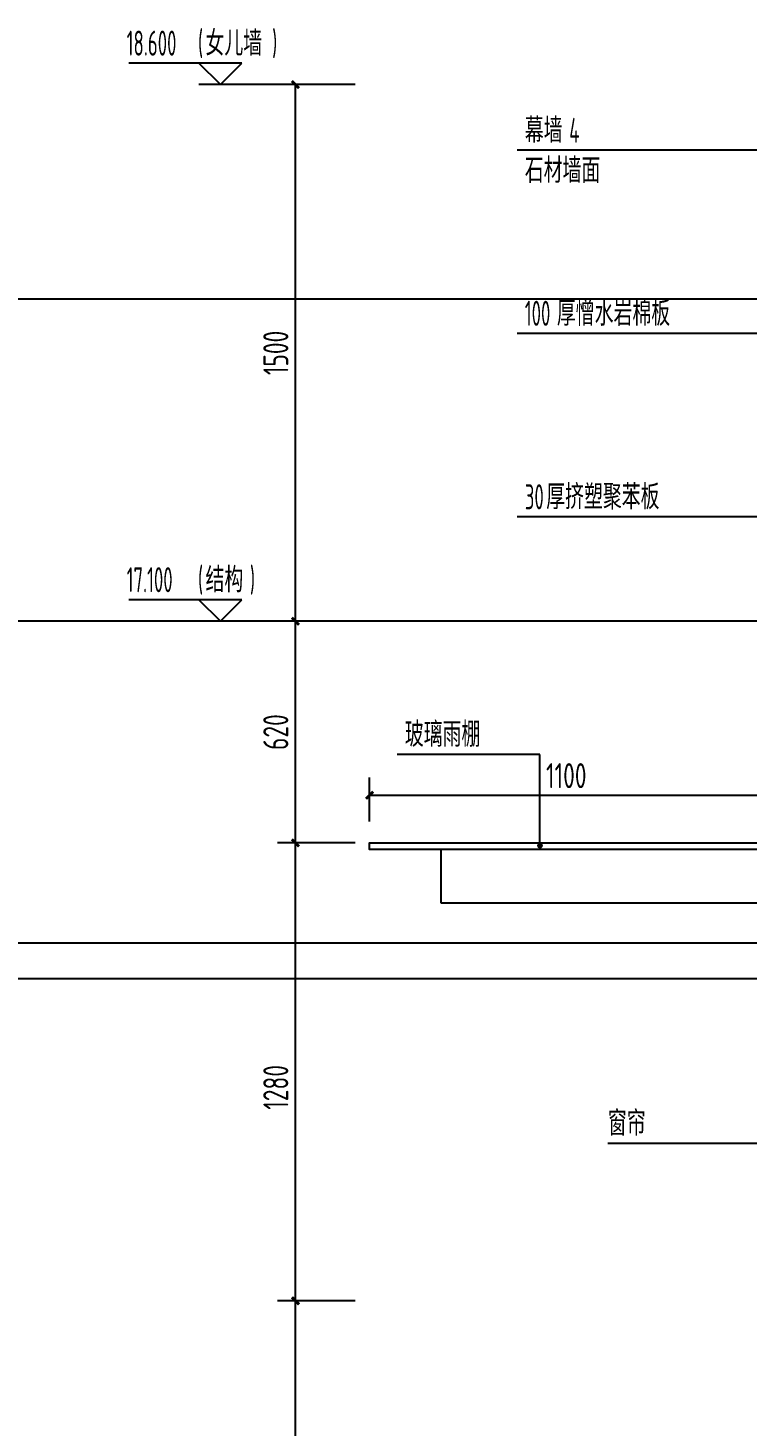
# Model space of a CAD drawing. Extents: x 198753 to 882193, y -399300 to 132460.
# Drawn here: x 409650 to 411660, y 14850 to 18759 of the extents above; entities that cross this region are included whole.
import ezdxf

# ---------------------------------------------------------------- set-up
doc = ezdxf.new("R2010")
doc.units = 0
doc.header["$LTSCALE"] = 1000
doc.header["$MEASUREMENT"] = 0
for name, color, linetype in [('00-图签', 7, 'Continuous'), ('01-标注_尺寸', 124, 'Continuous'), ('01-标注_标高', 200, 'Continuous'), ('01-标注_符号', 200, 'Continuous'), ('02-TEXT_标注', 130, 'Continuous'), ('A-D-玻璃剖线', 130, 'Continuous'), ('A-SUR_看线', 231, 'Continuous'), ('D_铝板', 181, 'Continuous')]:
    doc.layers.add(name, color=color, linetype=linetype)
doc.layers.add('04-不打印_辅助线', color=165, linetype='Continuous', plot=False)
doc.styles.add('_TCH_DIM', font='ROS1', dxfattribs={"width": 0.8, "bigfont": 'JD'})
doc.styles.add('_TCH_DIM_T3', font='ROS1', dxfattribs={"width": 0.8, "bigfont": 'JD'})
doc.dimstyles.new('_TCH_ARCH&&20', dxfattribs={"dimtxt": 70, "dimasz": 20, "dimexe": 50, "dimexo": 60, "dimgap": 20, "dimtad": 1, "dimdec": 0, "dimzin": 0, "dimdsep": 46, "dimtxsty": '_TCH_DIM_T3', "dimblk": 'ARCHTICK', "dimcen": 0.09, "dimclrt": 4, "dimazin": 2, "dimtfac": 1, "dimtdec": 0, "dimtix": 1, "dimtmove": 2, "dimatfit": 3, "dimfxl": 0, "dimtolj": 1, "dimtzin": 0, "dimarcsym": 0})

# ---------------------------------------------------------------- blocks, each defined once
blk = doc.blocks.new('*U48')
at = {"layer": 'A-D-玻璃剖线'}
blk.add_lwpolyline([(0, -18), (-1100, -18), (-1100, 0), (0, 0)], dxfattribs=at)
at = {"layer": 'D_铝板'}
for p, q in [((300, -18), (-900, -18, 0)), ((-900, -168, 0), (-900, -18)), ((300, -168), (-900, -168, 0))]:
    blk.add_line(p, q, dxfattribs=at)
blk = doc.blocks.new('_ArchTick')
at = {"color": 0, "linetype": 'ByBlock', "const_width": 0.4}
blk.add_lwpolyline([(-0.5, -0.5), (0.5, 0.5)], dxfattribs=at)
blk = doc.blocks.new('*D1409')
at = {"layer": '01-标注_尺寸', "color": 0, "lineweight": -2, "transparency": 16777216}
for p, q in [((410564.7, 18600), (410348.1, 18600)), ((410398.1, 17100), (410398.1, 18600)), ((410564.7, 17100), (410348.1, 17100))]:
    blk.add_line(p, q, dxfattribs=at)
at = {"layer": 'Defpoints', "color": 0, "transparency": 16777216}
for p in [(410398.1, 18600), (410624.7, 18600), (410624.7, 17100)]:
    blk.add_point(p, dxfattribs=at)
at = {"layer": '01-标注_尺寸', "color": 0, "lineweight": -2, "transparency": 16777216, "xscale": 20, "yscale": 20, "zscale": 20}
for p, rotation in [((410398.1, 18600), 90), ((410398.1, 17100), 270)]:
    blk.add_blockref('_ArchTick', p, dxfattribs=dict(at, rotation=rotation))
at = {"layer": '01-标注_尺寸', "color": 4, "transparency": 16777216, "insert": (410343.1, 17850), "char_height": 70, "attachment_point": 5, "rotation": 90, "style": '_TCH_DIM_T3'}
blk.add_mtext('\\A1;1500', dxfattribs=at)
blk = doc.blocks.new('*D1410')
at = {"layer": '01-标注_尺寸', "color": 0, "lineweight": -2, "transparency": 16777216}
for p, q in [((410564.7, 17100), (410348.1, 17100)), ((410398.1, 16480), (410398.1, 17100)), ((410564.7, 16480), (410348.1, 16480))]:
    blk.add_line(p, q, dxfattribs=at)
at = {"layer": 'Defpoints', "color": 0, "transparency": 16777216}
for p in [(410398.1, 17100), (410624.7, 17100), (410624.7, 16480)]:
    blk.add_point(p, dxfattribs=at)
at = {"layer": '01-标注_尺寸', "color": 0, "lineweight": -2, "transparency": 16777216, "xscale": 20, "yscale": 20, "zscale": 20}
for p, rotation in [((410398.1, 17100), 90), ((410398.1, 16480), 270)]:
    blk.add_blockref('_ArchTick', p, dxfattribs=dict(at, rotation=rotation))
at = {"layer": '01-标注_尺寸', "color": 4, "transparency": 16777216, "insert": (410343.1, 16790), "char_height": 70, "attachment_point": 5, "rotation": 90, "style": '_TCH_DIM_T3'}
blk.add_mtext('\\A1;620', dxfattribs=at)
blk = doc.blocks.new('*D1411')
at = {"layer": '01-标注_尺寸', "color": 0, "lineweight": -2, "transparency": 16777216}
for p, q in [((410564.7, 16480), (410348.1, 16480)), ((410398.1, 15200), (410398.1, 16480)), ((410564.7, 15200), (410348.1, 15200))]:
    blk.add_line(p, q, dxfattribs=at)
at = {"layer": 'Defpoints', "color": 0, "transparency": 16777216}
for p in [(410398.1, 16480), (410624.7, 16480), (410624.7, 15200)]:
    blk.add_point(p, dxfattribs=at)
at = {"layer": '01-标注_尺寸', "color": 0, "lineweight": -2, "transparency": 16777216, "xscale": 20, "yscale": 20, "zscale": 20}
for p, rotation in [((410398.1, 16480), 90), ((410398.1, 15200), 270)]:
    blk.add_blockref('_ArchTick', p, dxfattribs=dict(at, rotation=rotation))
at = {"layer": '01-标注_尺寸', "color": 4, "transparency": 16777216, "insert": (410343.1, 15796.8), "char_height": 70, "attachment_point": 5, "rotation": 90, "style": '_TCH_DIM_T3'}
blk.add_mtext('\\A1;1280', dxfattribs=at)
blk = doc.blocks.new('*D1412')
at = {"layer": '01-标注_尺寸', "color": 0, "lineweight": -2, "transparency": 16777216}
for p, q in [((410564.7, 15200), (410348.1, 15200)), ((410398.1, 12900), (410398.1, 15200)), ((410564.7, 12900), (410348.1, 12900))]:
    blk.add_line(p, q, dxfattribs=at)
at = {"layer": 'Defpoints', "color": 0, "transparency": 16777216}
for p in [(410398.1, 15200), (410624.7, 15200), (410624.7, 12900)]:
    blk.add_point(p, dxfattribs=at)
at = {"layer": '01-标注_尺寸', "color": 0, "lineweight": -2, "transparency": 16777216, "xscale": 20, "yscale": 20, "zscale": 20}
for p, rotation in [((410398.1, 15200), 90), ((410398.1, 12900), 270)]:
    blk.add_blockref('_ArchTick', p, dxfattribs=dict(at, rotation=rotation))
at = {"layer": '01-标注_尺寸', "color": 4, "transparency": 16777216, "insert": (410343.1, 13927.3), "char_height": 70, "attachment_point": 5, "rotation": 90, "style": '_TCH_DIM_T3'}
blk.add_mtext('\\A1;2300', dxfattribs=at)
blk = doc.blocks.new('*D1419')
at = {"layer": '01-标注_尺寸', "color": 0, "lineweight": -2, "transparency": 16777216}
for p, q in [((410604.9, 16540), (410604.9, 16663.3)), ((411704.9, 16540), (411704.9, 16663.3)), ((410604.9, 16613.3), (411704.9, 16613.3))]:
    blk.add_line(p, q, dxfattribs=at)
at = {"layer": 'Defpoints', "color": 0, "transparency": 16777216}
for p in [(411704.9, 16613.3), (410604.9, 16480), (411704.9, 16480)]:
    blk.add_point(p, dxfattribs=at)
at = {"layer": '01-标注_尺寸', "color": 0, "lineweight": -2, "transparency": 16777216, "xscale": 20, "yscale": 20, "zscale": 20, "rotation": 180}
blk.add_blockref('_ArchTick', (410604.9, 16613.3), dxfattribs=at)
at = {"layer": '01-标注_尺寸', "color": 0, "lineweight": -2, "transparency": 16777216, "xscale": 20, "yscale": 20, "zscale": 20}
blk.add_blockref('_ArchTick', (411704.9, 16613.3), dxfattribs=at)
at = {"layer": '01-标注_尺寸', "color": 4, "transparency": 16777216, "insert": (411154.9, 16668.3), "char_height": 70, "attachment_point": 5, "style": '_TCH_DIM_T3'}
blk.add_mtext('\\A1;1100', dxfattribs=at)

msp = doc.modelspace()

# ---------------------------------------------------------------- linework, layer by layer
at = {"layer": '01-标注_标高'}
for p, q in [((410248.1, 18660), (409932.3, 18660)), ((410188.1, 18600), (410128.1, 18660)), ((410188.1, 18600), (410248.1, 18660)), ((410348.1, 18600), (410128.1, 18600)), ((410248.1, 17160), (409932.3, 17160)), ((410188.1, 17100), (410128.1, 17160)), ((410188.1, 17100), (410248.1, 17160)), ((410348.1, 17100), (410128.1, 17100))]:
    msp.add_line(p, q, dxfattribs=at)
at = {"layer": '01-标注_符号'}
for p, q in [((411628, 18416.5), (411018, 18416.5)), ((411704.9, 18416.5), (411628, 18416.5)), ((411628, 17904.8), (411018, 17904.8)), ((411956.6, 17904.8), (411628, 17904.8)), ((411704.9, 17391.8), (411018, 17391.8)), ((411081.4, 16727.8), (410682.6, 16727.8)), ((411081.4, 16472.6), (411081.4, 16727.8))]:
    msp.add_line(p, q, dxfattribs=at)
at = {"layer": '01-标注_符号', "const_width": 8}
msp.add_lwpolyline([(411081.4, 16468.6, 1), (411081.4, 16476.6, 1)], format="xyb", close=True, dxfattribs=at)
at = {"layer": '01-标注_符号'}
msp.add_lwpolyline([(411271.1, 15640.6), (412201.5, 15640.6)], dxfattribs=at)
at = {"layer": '04-不打印_辅助线', "color": 251}
for p, q in [((418057.9, 17100), (338573.5, 17100)), ((418057.9, 16100), (338573.5, 16100))]:
    msp.add_line(p, q, dxfattribs=at)
at = {"layer": 'A-SUR_看线'}
for p, q in [((411704.9, 18000), (407932.9, 18000)), ((411704.9, 16200), (407932.9, 16200))]:
    msp.add_line(p, q, dxfattribs=at)

# ---------------------------------------------------------------- block references
at = {"layer": '00-图签'}
msp.add_blockref('*U48', (411704.9, 16480), dxfattribs=at)

# ---------------------------------------------------------------- texts
at = {"layer": '02-TEXT_标注', "style": '_TCH_DIM'}
for s, height, width, p in [('18.600', 70, 0.64, (409926.3, 18681)), ('(', 70, 0.64, (410125.7, 18681)), ('女儿墙', 69.46, 0.8, (410146.6, 18681)), (')', 70, 0.64, (410332.9, 18681)), ('幕墙', 69.46, 0.8, (411039, 18437.5)), ('4', 70, 0.64, (411163.1, 18437.5)), ('石材墙面', 69.46, 0.8, (411039, 18325.5)), ('100', 70, 0.64, (411039, 17925.8)), ('厚憎水岩棉板', 69.46, 0.8, (411128.6, 17925.8)), ('30', 70, 0.64, (411039, 17412.8)), ('厚挤塑聚苯板', 69.46, 0.8, (411098.7, 17412.8)), ('17.100', 70, 0.64, (409926.3, 17181)), ('(', 70, 0.64, (410125.7, 17181)), ('结构', 69.46, 0.8, (410146.6, 17181)), (')', 70, 0.64, (410270.8, 17181)), ('玻璃雨棚', 69.46, 0.8, (410703.6, 16748.8)), ('窗帘', 69.46, 0.8, (411271.1, 15661.6))]:
    msp.add_text(s, height=height, dxfattribs=dict(at, width=width)).set_placement(p)

# ---------------------------------------------------------------- dimensions: what is measured, and where the dimension line sits
at = {"layer": '01-标注_尺寸'}
for p1, p2, distance, picture, middle in [((410624.7, 17100), (410624.7, 18600), 226.6, '*D1409', (410343.1, 17850)), ((410624.7, 16480), (410624.7, 17100), 226.6, '*D1410', (410343.1, 16790)), ((410604.9, 16480), (411704.9, 16480), 133.3, '*D1419', (411154.9, 16668.3))]:
    dim = msp.add_aligned_dim(p1=p1, p2=p2, distance=distance, dimstyle='_TCH_ARCH&&20', dxfattribs=at)
    dim.commit()
    dim.dimension.update_dxf_attribs({"geometry": picture, "text_midpoint": middle})
for base, p1, p2, picture, middle in [((410398.1, 16480), (410624.7, 15200), (410624.7, 16480), '*D1411', (410343.1, 15796.8)), ((410398.1, 15200), (410624.7, 12900), (410624.7, 15200), '*D1412', (410343.1, 13927.3))]:
    dim = msp.add_linear_dim(base=base, p1=p1, p2=p2, angle=90, dimstyle='_TCH_ARCH&&20', dxfattribs=at)
    dim.commit()
    dim.dimension.update_dxf_attribs({"geometry": picture, "text_midpoint": middle, "dimtype": 161})

doc.saveas('drawing.dxf')
